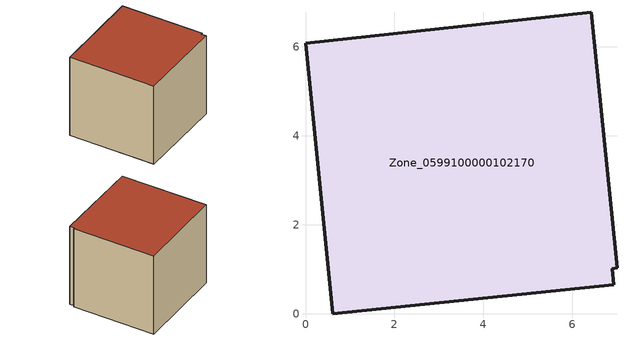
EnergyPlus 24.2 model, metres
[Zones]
Zone_0599100000102170
 floor ground (C_G): 7,1.03 6.9,1.01 6.93,0.65 0.61,0 0,6.08 6.43,6.78 z0
 wall outside (C_F): 7,1.03 6.43,6.78 0,6.08 0.61,0 6.93,0.65 6.9,1.01 7,1.03 z0:5.9
 roof outside (C_R): 6.9,1.01 7,1.03 6.43,6.78 0,6.08 0.61,0 6.93,0.65 z5.9
[BUILDING]
Pand.0599100000102170: North Axis=0; Terrain=City; Loads Convergence Tolerance Value=0.04; Temperature Convergence Tolerance Value=0.4; Solar Distribution=FullExterior; Maximum Number of Warmup Days=25; Minimum Number of Warmup Days=1
[Site:Location]
Rotterdam.The.Hague.AP_ZH_NLD Design_Conditions: Latitude=51.96; Longitude=4.45; Time Zone=1; Elevation=-4.5
[SITE:GROUNDTEMPERATURE:BUILDINGSURFACE]
18, 18, 18, 18, 18, 18, 18, 18, 18, 18, 18, 18
[MATERIAL] Thermal Absorptance=0.9; Solar Absorptance=0.7; Visible Absorptance=0.7
Name | Roughness | Thickness | Conductivity | Density | Specific Heat
G.TI.1946-1964 | MediumSmooth | 0.15 | 1 | 540 | 1210
F.TI.1946-1964 | Rough | 0.3 | 0.857143 | 1920 | 840
R.TI.1946-1964 | MediumRough | 0.2 | 0.277778 | 1500 | 1000
[CONSTRUCTION]
C_G: G.TI.1946-1964
C_F: F.TI.1946-1964
C_R: R.TI.1946-1964
[ZONE]
Zone_0599100000102170: Type=1; Multiplier=1; Ceiling Height=Autocalculate; Volume=Autocalculate; Floor Area=autocalculate; Part of Total Floor Area=Yes
[ZONEINFILTRATION:DESIGNFLOWRATE]
Infil_Zone_0599100000102170: Zone or ZoneList or Space or SpaceList=Zone_0599100000102170; Schedule=AlwaysOn; Design Flow Rate Calculation Method=Flow/Area; Flow Rate per Floor Area=0.003; Constant Term Coefficient=1; Temperature Term Coefficient=0; Velocity Term Coefficient=0; Velocity Squared Term Coefficient=0
[HVACTEMPLATE:ZONE:IDEALLOADSAIRSYSTEM]
Zone_0599100000102170: Maximum Heating Supply Air Temperature=50; Minimum Cooling Supply Air Temperature=13; Maximum Heating Supply Air Humidity Ratio=0.0156; Minimum Cooling Supply Air Humidity Ratio=0.0077; Heating Limit=NoLimit; Cooling Limit=NoLimit; Dehumidification Control Type=ConstantSensibleHeatRatio; Cooling Sensible Heat Ratio=0.7; Dehumidification Setpoint=60; Humidification Control Type=None; Humidification Setpoint=30; Outdoor Air Method=None; Outdoor Air Flow Rate per Person=0.00944; Outdoor Air Flow Rate per Zone Floor Area=0; Outdoor Air Flow Rate per Zone=0; Demand Controlled Ventilation Type=None; Outdoor Air Economizer Type=NoEconomizer; Heat Recovery Type=None; Sensible Heat Recovery Effectiveness=0.7; Latent Heat Recovery Effectiveness=0.65
[ZONECONTROL:THERMOSTAT]
ThermostatControl_Zone_0599100000102170: Zone or ZoneList=Zone_0599100000102170; Control Type Schedule=DualSetpointControlType; Control 1=Thermostat_Zone_0599100000102170; Temperature Difference Between Cutout And Setpoint=0
[THERMOSTATSETPOINT:DUALSETPOINT]
Thermostat_Zone_0599100000102170: Heating Setpoint Temperature Schedule=HeatingSetpoint_Zone_0599100000102170; Cooling Setpoint Temperature Schedule=CoolingSetpoint_Zone_0599100000102170
[SCHEDULE:COMPACT]
HeatingSetpoint_Zone_0599100000102170: Through: 12/31, For: AllDays, Until: 24:00, 21
CoolingSetpoint_Zone_0599100000102170: Through: 12/31, For: AllDays, Until: 24:00, 24
DualSetpointControlType: Through: 12/31, For: AllDays, Until: 24:00, 4
AlwaysOn: Through: 12/31, For: AllDays, Until: 24:00, 1
